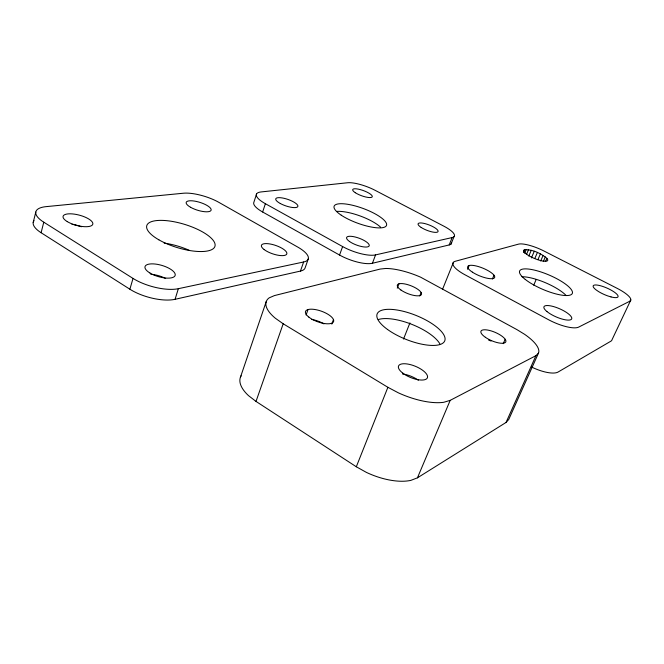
<?xml version="1.0" encoding="UTF-8"?>
<svg xmlns="http://www.w3.org/2000/svg" width="664" height="664" viewBox="0 0 664 664"><rect width="100%" height="100%" fill="white"/><g stroke="black" fill="none" stroke-linecap="round" stroke-linejoin="round"><path stroke-width="1" d="M33.2 222.482L35.798 212.065M41.102 232.732L43.774 222.191A31.831 11.014 14.5 0 1 46.173 206.628L183.463 193.224A26.502 8.258 17.4 0 1 218.763 202.304L297.762 247.083A27.232 9.022 18.9 0 1 303.622 261.989L300.443 271.078L175.072 299.306A32.453 12.575 15.9 0 1 129.887 289.222L41.102 232.732A31.714 11.246 14.4 0 1 34.022 220.656M129.887 289.222L133.024 278.415L43.774 222.191M175.072 299.306L178.342 288.691L303.622 261.989M256.545 194.029L253.889 202.221A24.095 7.221 18.8 0 0 262.637 211.999L339.553 255.042A24.809 7.794 20.2 0 0 372.421 263.259L449.204 244.941A21.796 6.018 21.3 0 0 451.561 242.534M262.637 211.999L265.376 203.699A24.161 7.063 18.8 0 1 261.168 191.929L347.67 182.749A21.198 5.528 20.1 0 1 374.952 190.244L443.726 226.109A21.854 5.885 21.2 0 1 452.151 237.563L449.204 244.941M240.385 377.401L266.222 301.605M256.013 401.421L283.188 323.775L275.336 318.239A46.447 17.613 19.6 0 1 269.211 297.837L274.415 295.596L380.157 269.069L385.651 268.472A39.599 12.84 21.3 0 1 420.652 277.203L516.932 329.626L524.535 334.274A41.45 13.778 23.3 0 1 538.462 353.148L508.749 419.474L506.051 422.453L417.44 477.831L410.892 480.362A47.244 22.136 22.6 0 1 366.337 472.361L356.311 466.767L256.013 401.421L248.519 395.644A45.177 20.269 19.3 0 1 241.123 375.791M308.312 258.786L305.149 267.775A27.149 9.213 18.8 0 1 300.443 271.078M306.087 314.977L308.021 309.565M339.553 255.042L342.616 246.568L265.376 203.699M331.817 324.098L333.469 319.591M372.421 263.259L375.55 254.901L452.151 237.563M397.271 288.168L398.956 283.81M419.748 295.978L421.125 292.509M403.529 339.055L409.92 322.911M356.311 466.767L387.892 387.303L283.188 323.775M451.072 244.028L454.01 236.674M442.647 289.056L453.421 262.322M467.614 269.31L469.166 265.525M492.389 278.996L493.974 275.22M417.44 477.831L450.192 400.359L535.948 355.655L538.462 353.148M523.423 252.461L524.618 249.656C532.686 249.432 540.77 253.225 546.879 258.329L545.659 261.126M524.66 253.216L526.253 249.481M526.469 254.478L528.511 249.714M528.801 256.03L531.25 250.32M531.416 257.923L534.279 251.258M534.943 258.188L537.408 252.478M537.948 259.599L540.413 253.889M503.246 343.661L505.163 339.238M540.695 260.977L543.111 255.399M543.293 261.566L545.318 256.918M533.715 285.171L536.163 279.552M506.051 422.453L535.948 355.655M630.8 300.037L611.992 339.81A21.696 6.358 24.3 0 1 610.921 341.155L558.092 372.031A24.46 8.234 24.1 0 1 531.341 366.91M450.192 400.359L443.735 402.293A48.63 19.281 22.2 0 1 398.334 392.822L387.892 387.303M375.55 254.901A24.883 7.619 20.2 0 1 342.616 246.568M336.482 211.442A27.83 8.034 20.1 0 1 380.596 227.179M378.264 319.558A36.263 13.255 21.7 0 1 411.721 324.314A36.263 13.255 21.7 0 1 439.834 343.794M488.654 340.126A13.463 4.623 23.2 0 1 491.078 341.047M402.508 373.981A15.513 6.225 22.3 0 1 418.37 380.248M311.773 319.434A14.865 5.727 19.8 0 1 323.982 323.899M546.879 258.329A13.039 3.337 22.7 0 1 535.516 258.91A13.039 3.337 22.7 0 1 524.618 249.656M521.937 276.747A28.552 8.018 23.1 0 1 566.176 295.53M150.794 274.298A15.637 6.001 16.1 0 1 165.676 278.498M178.342 288.691A32.578 12.317 16.1 0 1 133.024 278.415M164.166 243.107A35.341 12.774 16.6 0 1 189.447 250.419M71.953 224.299A15.297 5.412 14.6 0 1 81.348 226.773M629.804 301.215L578.693 327.095A24.867 7.337 23.7 0 1 548.414 319.658L464.983 274.788A23.779 6.906 22.1 0 1 455.404 261.243L518.484 244.144A21.099 5.37 22.6 0 1 543.941 251L617.113 288.325A22.012 5.644 23.8 0 1 629.804 301.215M611.029 296.924L607.892 295.961A13.571 3.503 23.8 0 1 598.447 291.504L596.023 289.844A13.571 3.503 23.8 0 1 598.413 285.271A13.571 3.503 23.8 0 1 616.391 293.745A13.571 3.503 23.8 0 1 611.029 296.924M341.263 215.202A27.905 7.86 20.1 0 0 385.577 226.582A27.905 7.86 20.1 0 0 354.02 205.624A27.905 7.86 20.1 0 0 341.263 215.202M280.291 203.499A11.695 3.403 19 0 0 297.862 206.438A11.695 3.403 19 0 0 282.25 197.947A11.695 3.403 19 0 0 280.291 203.499M355.306 192.718A10.408 2.731 20.1 0 0 371.873 197.191A10.408 2.731 20.1 0 0 360.278 189.597A10.408 2.731 20.1 0 0 355.306 192.718M421.167 227.445A10.707 2.897 21.2 0 0 437.842 231.844A10.707 2.897 21.2 0 0 425.226 223.685A10.707 2.897 21.2 0 0 421.167 227.445M349.579 241.547A12.027 3.652 20.2 0 0 368.761 246.386A12.027 3.652 20.2 0 0 355.381 237.056A12.027 3.652 20.2 0 0 349.579 241.547M485.334 337.262A13.512 4.524 23.2 0 0 505.744 341.96A13.512 4.524 23.2 0 0 489.069 330.34A13.512 4.524 23.2 0 0 485.334 337.262M400.915 290.002A12.94 4.233 21.3 0 0 421.192 294.857A12.94 4.233 21.3 0 0 406.144 284.233A12.94 4.233 21.3 0 0 400.915 290.002M387.585 329.51A36.387 12.981 21.7 0 0 444.191 341.844A36.387 12.981 21.7 0 0 401.039 310.769A36.387 12.981 21.7 0 0 387.585 329.51M308.868 317.126A14.915 5.611 19.8 0 0 332.954 322.488A14.915 5.611 19.8 0 0 316.861 309.872A14.915 5.611 19.8 0 0 308.868 317.126M402.807 373.151A15.579 6.1 22.2 0 0 427.126 378.264A15.579 6.1 22.2 0 0 408.958 364.287A15.579 6.1 22.2 0 0 402.807 373.151M472.444 272.182A14.508 4.183 22.2 0 0 494.522 277.735A14.508 4.183 22.2 0 0 476.71 266.106A14.508 4.183 22.2 0 0 472.444 272.182M546.904 311.516A15.131 4.424 23.6 0 0 570.832 319.691A15.131 4.424 23.6 0 0 555.743 307.266A15.131 4.424 23.6 0 0 546.904 311.516M525.241 279.411A28.635 7.827 23.1 0 0 570.658 294.907A28.635 7.827 23.1 0 0 542.031 272.323A28.635 7.827 23.1 0 0 525.241 279.411M149.956 273.028A15.695 5.876 16.2 0 0 174.922 275.925A15.695 5.876 16.2 0 0 155.401 264.064A15.695 5.876 16.2 0 0 149.956 273.028M158.845 239.812A35.624 12.176 16.9 0 0 214.63 247.074A35.624 12.176 16.9 0 0 169.137 220.954A35.624 12.176 16.9 0 0 158.845 239.812M190.593 207.292A13.039 4.092 17.4 0 0 210.978 210.471A13.039 4.092 17.4 0 0 194.444 201.084A13.039 4.092 17.4 0 0 190.593 207.292M264.156 249.573A13.371 4.449 18.7 0 0 285.993 254.86A13.371 4.449 18.7 0 0 272.223 244.435A13.371 4.449 18.7 0 0 264.156 249.573M67.255 221.602A15.355 5.295 14.8 0 0 92.296 225.063A15.355 5.295 14.8 0 0 74.318 214.132A15.355 5.295 14.8 0 0 67.255 221.602"/></g></svg>
